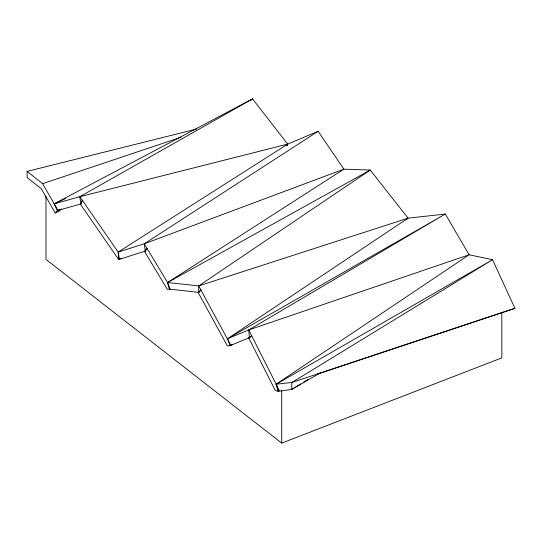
<?xml version="1.0" encoding="UTF-8"?>
<svg xmlns="http://www.w3.org/2000/svg" width="542" height="542" viewBox="0 0 542 542"><rect width="100%" height="100%" fill="white"/><g stroke="black" fill="none" stroke-linecap="round" stroke-linejoin="round"><path stroke-width="0.81" d="M196.57 129.05L27.1 171.387L42.622 183.657L54.22 203.819L79.843 196.699L118.19 252.077L119.43 259.313L145.27 251.095L147.024 248.351L144.599 251.529L167.309 289.313L170.107 289.211L198.704 292.341L198.711 285.912L370.247 170.046L408.085 218.155L445.294 214.049L469.115 254.774L492.556 259.713L514.9 308.303L317.605 374.027M287.003 145.507L287.694 144.125L252.525 98.888L54.22 203.819L57.872 210.371L80.826 203.988L82.337 200.303L80.392 204.232L118.806 259.706L118.19 252.077L287.694 144.125L318.14 131.279L343.879 169.165L370.247 170.046L167.566 282.531L169.517 289.536M406.954 218.975L407.659 217.613L406.778 219.029M286.853 145.541L287.694 144.125L79.843 196.699L80.826 203.988M286.833 145.507L287.694 144.125M27.1 171.387L27.134 177.525L41.253 188.691L55.209 212.959L57.371 210.635L59.281 209.618M60.785 209.537L59.464 210.953L55.209 212.959M60.948 209.361L61.28 209.009M198.704 292.341L200.94 289.984L198.223 292.653L227.369 345.857L230.194 345.701L232.294 344.502M251.359 100.08L252.525 98.888L79.843 196.699M118.19 252.077L144.28 243.792L167.566 282.531L198.711 285.912L230.858 345.322L249.374 337.659L251.664 335.722L248.778 338.012L275.228 390.409L278.114 391.277L291.63 389.468L319.861 373.167L317.544 374.007M278.114 391.277L276.149 384.21L469.115 254.774L248.744 329.936L227.613 338.682L230.194 345.701M145.27 251.095L144.28 243.792L318.14 131.279M144.599 251.529L145.52 250.932M198.223 292.653L199.28 291.969M118.861 259.672L120.141 258.859M120.622 258.554L121.096 258.249M300.769 383.878L291.63 389.468L291.901 382.462L492.556 259.713L276.149 384.21L278.778 390.89M303.811 382.015L304.828 381.399M305.336 381.087L306.86 380.152M307.368 379.84L308.384 379.224M249.374 337.659L248.744 329.936L445.294 214.049L227.613 338.682L408.085 218.155L198.711 285.912M248.778 338.012L250.031 337.273M80.392 204.232L81.063 203.853M65.684 198.426L54.22 203.819L57.371 210.635M45.989 196.19L45.989 259.415L281.711 443.112L501.824 357.876L501.824 312.605M144.28 243.792L343.879 169.165L167.566 282.531L170.107 289.211M42.622 183.657L181.069 137.234M514.9 308.303L291.901 382.462L276.149 384.21L248.744 329.936M276.149 384.21L279.198 390.85M281.711 390.863L281.711 443.112"/></g></svg>
